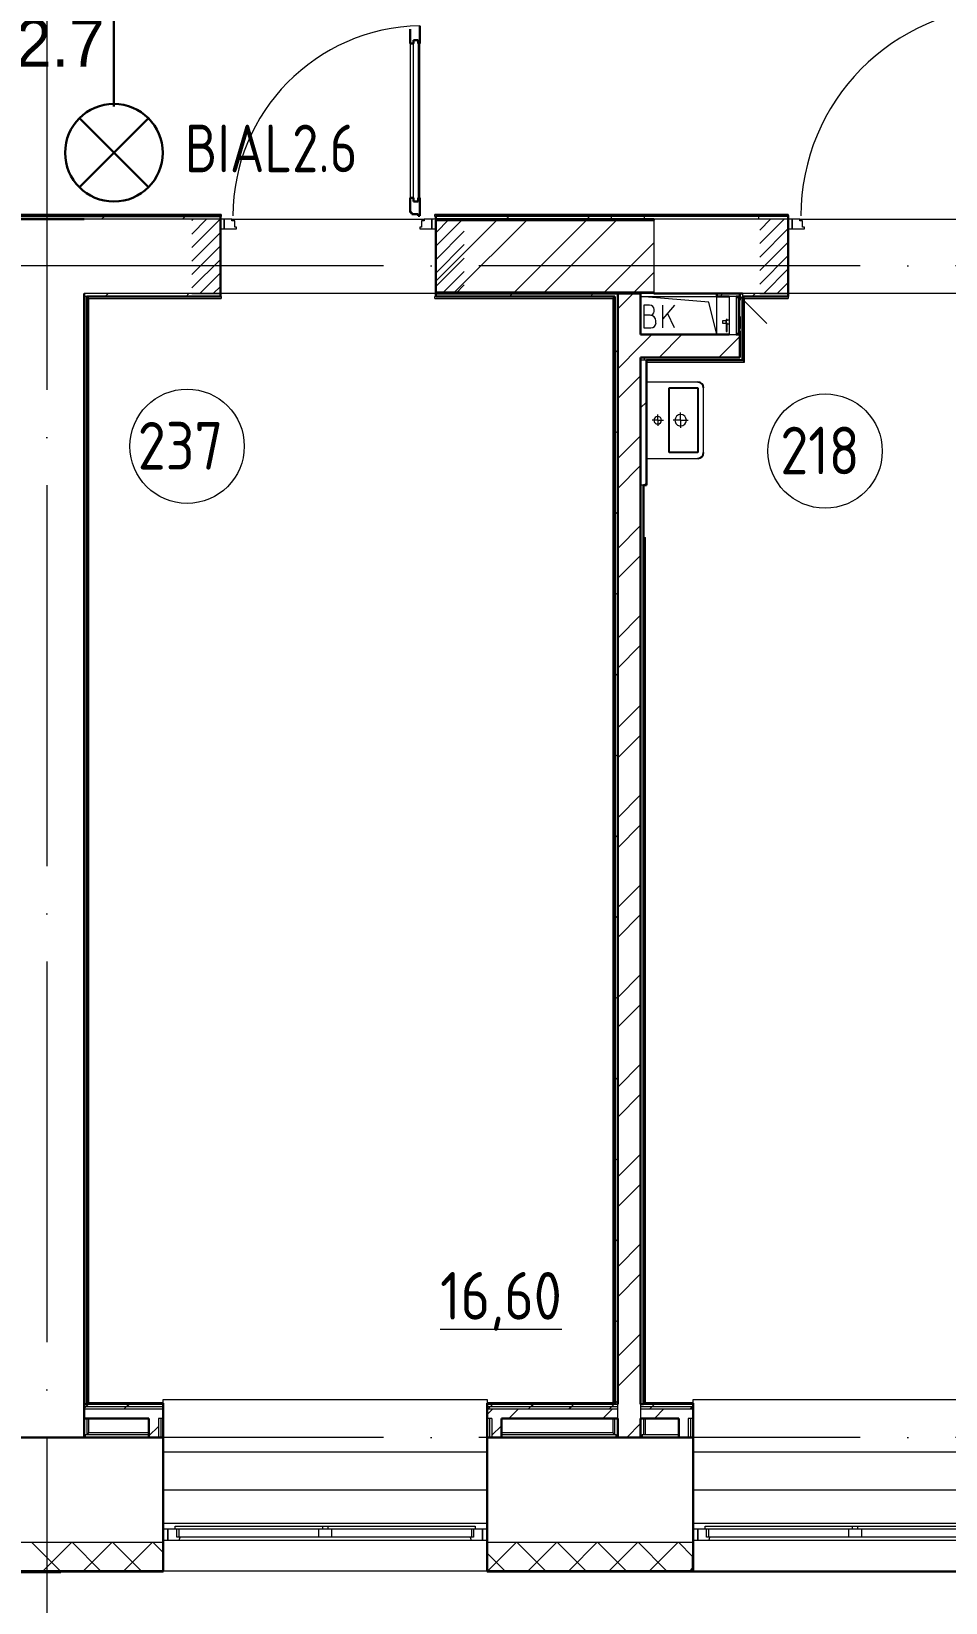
# Model space of a CAD drawing. Header units: millimetres. Extents: x -421858 to 614926, y -468665 to 141641.
# Drawn here: x 151195 to 155991, y -19504 to -11256 of the extents above; entities that cross this region are included whole.
import ezdxf
from ezdxf.enums import TextEntityAlignment as Align

# ---------------------------------------------------------------- set-up
doc = ezdxf.new("R2010")
doc.units = ezdxf.units.MM
doc.set_wipeout_variables(frame=1)
doc.linetypes.add('ADSK_Линия сетки', pattern=[25, 20, -2.5, 0, -2.5])
doc.linetypes.add('ADSK_Штриховая_ш2 п1_5', pattern=[4.5, 3, -1.5])
for name, color, linetype, lineweight in [('_ Окна', 7, 'Continuous', 9), ('RC-Оповещение_световое', 7, 'Continuous', 30), ('Двери', 252, 'Continuous', 9), ('лс', 5, 'Continuous', 30), ('Марки помещений', 252, 'Continuous', 20), ('Оборудование', 8, 'Continuous', 18), ('Ограждение', 252, 'Continuous', 9), ('Окна', 252, 'Continuous', 9), ('Оси', 252, 'Continuous', 9), ('Перекрытие', 252, 'Continuous', 18), ('Стены внутренние', 7, 'Continuous', 18), ('Стены наружные', 7, 'Continuous', 18), ('Стены штриховка', 252, 'Continuous', 9)]:
    doc.layers.add(name, color=color, linetype=linetype, lineweight=lineweight)
for name, color, linetype in [('RC-Позиционные_обозначения', 7, 'Continuous'), ('RC-Таблицы', 7, 'Continuous'), ('Узлы', 7, 'Continuous')]:
    doc.layers.add(name, color=color, linetype=linetype)
doc.layers.add('Двери открывание', color=7, linetype='Continuous', lineweight=9, true_color=0xc0c0c0)
doc.styles.add('GOST Common_2', font='', dxfattribs={"width": 0.9, "height": 250})
doc.styles.add('Mipgost_5', font='', dxfattribs={"height": 250})
doc.styles.add('RubezhCAD', font='', dxfattribs={"oblique": 10})
doc.styles.get("Standard").update_dxf_attribs({"font": ''})
doc.styles.get('GOST Common_2').set_extended_font_data('GOST type B')
doc.styles.get('Mipgost_5').set_extended_font_data('Mipgost')
doc.styles.get('RubezhCAD').set_extended_font_data('GOST type A')
doc.styles.get('Standard').set_extended_font_data('GOST type B')

# ---------------------------------------------------------------- blocks, each defined once
blk = doc.blocks.new('2 этаж')
at = {"layer": 'Двери', "lineweight": 18, "true_color": 0x636466}
h = blk.add_hatch(dxfattribs=at)
h.set_pattern_fill('FP_2', color=251, style=0, pattern_type=2)
h.set_pattern_definition([(45, (152626.006, -12437.253), (-35.3553, 35.3553), [])])
h.paths.add_polyline_path([(153462.1, -12632.3), (153466, -12632.3), (153466, -12242.3), (153316, -12242.3), (153316, -12632.3)])
h.paths.add_polyline_path([(152186, -12632.3), (152186, -12242.3), (152036, -12242.3), (152036, -12632.3), (152072.9, -12632.3)])
h = blk.add_hatch(dxfattribs=at)
h.set_pattern_fill('FP_2', color=251, style=0, pattern_type=2)
h.set_pattern_definition([(45, (155656.006, -12437.253), (-35.3553, 35.3553), [])])
h.paths.add_polyline_path([(156396, -12632.3), (156546, -12632.3), (156546, -12242.3), (156396, -12242.3), (156396, -12349.2)])
h.paths.add_polyline_path([(155166, -12632.3), (155166, -12242.3), (155016, -12242.3), (155016, -12632.3)])
at = {"color": 251, "lineweight": 18, "true_color": 0x636466}
for p, q in [((154749.3, -12677), (154391, -12647.3)), ((154391, -12647.3), (154791, -12647.3)), ((154438.4, -12692.8), (154408.4, -12692.8)), ((154408.4, -12692.8), (154408.4, -12812.8)), ((154568.4, -12692.8), (154508.4, -12764.3)), ((154508.4, -12812.8), (154508.4, -12692.8)), ((154791, -12847.3), (154749.3, -12677)), ((154441.7, -12746.1), (154408.4, -12746.1)), ((154461.7, -12726.1), (154461.7, -12716.1)), ((154471.7, -12786.1), (154471.7, -12776.1)), ((154568.4, -12812.8), (154532.4, -12735.7)), ((154408.4, -12812.8), (154445.1, -12812.8))]:
    blk.add_line(p, q, dxfattribs=at)
for centre, radius, start, end in [((154438.4, -12716.1), 23.3, 0, 90), ((154441.7, -12726.1), 20, 270, 0), ((154441.7, -12776.1), 30, 0, 90), ((154445.1, -12786.1), 26.7, 270, 0)]:
    blk.add_arc(centre, radius, start, end, dxfattribs=at)
at = {"layer": '_ Окна', "color": 251, "true_color": 0x636466}
for p, q in [((151911, -19119.3), (151886, -19119.3)), ((151911, -19177.3), (151911, -19119.3)), ((153586, -19119.3), (153561, -19119.3)), ((153561, -19119.3), (153561, -19177.3)), ((154691, -19119.3), (154666, -19119.3)), ((154691, -19177.3), (154691, -19119.3)), ((151886, -19177.3), (151911, -19177.3)), ((153561, -19177.3), (153586, -19177.3)), ((154666, -19177.3), (154691, -19177.3))]:
    blk.add_line(p, q, dxfattribs=at)
at = {"layer": '_ Окна', "color": 251, "lineweight": 18, "true_color": 0x636466}
for p, q in [((151949, -19119.3), (151911, -19119.3)), ((151911, -19119.3), (151911, -19177.3)), ((151957, -19160.3), (151957, -19119.3)), ((153515, -19119.3), (153515, -19160.3)), ((153561, -19119.3), (153523, -19119.3)), ((153561, -19177.3), (153561, -19119.3)), ((154729, -19119.3), (154691, -19119.3)), ((154691, -19119.3), (154691, -19177.3)), ((154737, -19160.3), (154737, -19119.3)), ((151911, -19177.3), (151970.5, -19177.3)), ((151969, -19160.3), (151957, -19160.3)), ((151970.5, -19177.3), (151975, -19160.3)), ((153497, -19160.3), (153501.6, -19177.3)), ((153501.6, -19177.3), (153561, -19177.3)), ((153515, -19160.3), (153503, -19160.3)), ((154691, -19177.3), (154750.5, -19177.3)), ((154749, -19160.3), (154737, -19160.3)), ((154750.5, -19177.3), (154755, -19160.3))]:
    blk.add_line(p, q, dxfattribs=at)
at = {"layer": 'Двери', "color": 251, "lineweight": 30, "true_color": 0x636466}
for p, q in [((153182, -11244.3), (153182, -11320.3)), ((153232, -11320.3), (153232, -11226.3)), ((153182, -11320.3), (153199, -11320.3)), ((153199, -11320.3), (153199, -11302.3)), ((153199, -11302.3), (153223, -11302.3)), ((153223, -11302.3), (153223, -11320.3)), ((153223, -11320.3), (153232, -11320.3)), ((153182, -12130.3), (153182, -12206.3)), ((153182, -12130.3), (153199, -12130.3)), ((153182, -12206.3), (153190, -12206.3)), ((153190, -12206.3), (153190, -12215.3)), ((153199, -12130.3), (153199, -12148.3)), ((153199, -12148.3), (153223, -12148.3)), ((153223, -12130.3), (153232, -12130.3)), ((153223, -12148.3), (153223, -12130.3)), ((153232, -12224.3), (153232, -12130.3)), ((153190, -12215.3), (153224, -12215.3)), ((153224, -12215.3), (153224, -12224.3)), ((153224, -12224.3), (153232, -12224.3))]:
    blk.add_line(p, q, dxfattribs=at)
at = {"layer": 'Двери', "color": 251, "true_color": 0x636466}
for p, q in [((153182, -11320.3), (153182, -12130.3)), ((153199, -12148.3), (153199, -11302.3)), ((153199, -11302.3), (153223, -11302.3)), ((153223, -11302.3), (153223, -12148.3)), ((153232, -12130.3), (153232, -11320.3)), ((153223, -12148.3), (153199, -12148.3)), ((152186, -12242.3), (152186, -12292.3)), ((152206, -12242.3), (152186, -12242.3)), ((152206, -12292.3), (152206, -12242.3)), ((152247, -12242.3), (152206, -12242.3)), ((152206, -12242.3), (152206, -12292.3)), ((152247, -12250.3), (152247, -12242.3)), ((152261, -12250.3), (152247, -12250.3)), ((152261, -12284.3), (152261, -12250.3)), ((152270, -12284.3), (152261, -12284.3)), ((152270, -12292.3), (152270, -12284.3)), ((153241, -12284.3), (153232, -12284.3)), ((153232, -12284.3), (153232, -12292.3)), ((153255, -12250.3), (153241, -12250.3)), ((153241, -12250.3), (153241, -12284.3)), ((153255, -12242.3), (153255, -12250.3)), ((153296, -12242.3), (153255, -12242.3)), ((153316, -12242.3), (153296, -12242.3)), ((153296, -12242.3), (153296, -12292.3)), ((153296, -12292.3), (153296, -12242.3)), ((153316, -12292.3), (153316, -12242.3)), ((155166, -12242.3), (155166, -12292.3)), ((155186, -12242.3), (155166, -12242.3)), ((155186, -12292.3), (155186, -12242.3)), ((155227, -12242.3), (155186, -12242.3)), ((155186, -12242.3), (155186, -12292.3)), ((155227, -12250.3), (155227, -12242.3)), ((155241, -12250.3), (155227, -12250.3)), ((155241, -12284.3), (155241, -12250.3)), ((155250, -12284.3), (155241, -12284.3)), ((155250, -12292.3), (155250, -12284.3)), ((152186, -12292.3), (152206, -12292.3)), ((152206, -12292.3), (152270, -12292.3)), ((153232, -12292.3), (153296, -12292.3)), ((153296, -12292.3), (153316, -12292.3)), ((155166, -12292.3), (155186, -12292.3)), ((155186, -12292.3), (155250, -12292.3))]:
    blk.add_line(p, q, dxfattribs=at)
at = {"layer": 'Двери', "color": 251, "linetype": 'ADSK_Штриховая_ш2 п1_5', "true_color": 0x636466}
for p, q in [((152186, -12242.3), (152036, -12242.3)), ((152186, -12632.3), (152186, -12242.3)), ((153466, -12242.3), (153316, -12242.3)), ((153316, -12242.3), (153316, -12632.3)), ((155166, -12242.3), (155016, -12242.3)), ((155166, -12632.3), (155166, -12242.3)), ((152036, -12632.3), (152186, -12632.3)), ((153316, -12632.3), (153466, -12632.3)), ((155016, -12632.3), (155166, -12632.3))]:
    blk.add_line(p, q, dxfattribs=at)
at = {"layer": 'Двери открывание', "color": 251, "true_color": 0x636466}
for centre, radius, start in [((156330, -12224.3), 1098, 90.93932), ((153250, -12224.3), 998, 91.03345)]:
    blk.add_arc(centre, radius, start, 180, dxfattribs=at)
at = {"layer": 'Марки помещений', "color": 251, "true_color": 0x636466}
for centre in [(152011.5, -13433.9), (155358.9, -13458.9)]:
    blk.add_circle(centre, 300, dxfattribs=at)
at = {"layer": 'Оборудование', "color": 251, "true_color": 0x636466}
for p, q in [((154892.4, -12647.3), (154856, -12647.3)), ((154856, -12647.3), (154856, -12847.3)), ((154893.3, -12846.3), (154893.3, -12648.2)), ((154903.1, -12654.3), (154893.3, -12654.3)), ((154903.1, -12675.3), (154904.4, -12675.3)), ((154904.5, -12675.3), (154903.1, -12675.3)), ((154904, -12839.3), (154904, -12655.2)), ((154911, -12666.3), (154905.5, -12666.3)), ((154911, -12647.3), (155052.4, -12788.7)), ((154911, -12828.3), (154911, -12666.3)), ((154838.2, -12774.6), (154820.7, -12774.6)), ((154820.7, -12774.6), (154820.7, -12786.9)), ((154840.1, -12772.7), (154838.2, -12774.6)), ((154838.2, -12774.6), (154838.2, -12786.9)), ((154856, -12771.1), (154840.1, -12771.1)), ((154840.1, -12771.1), (154840.1, -12790.4)), ((154845.6, -12767.7), (154840.6, -12767.7)), ((154840.6, -12767.7), (154840.6, -12775.9)), ((154845.6, -12775.9), (154845.6, -12767.7)), ((154913, -12750.8), (154911, -12750.8)), ((154913, -12754.8), (154913, -12750.8)), ((154913, -12754.8), (154913, -12815.3)), ((154820.7, -12786.9), (154838.2, -12786.9)), ((154838.2, -12786.9), (154840.1, -12788.8)), ((154840.1, -12790.4), (154856, -12790.4)), ((154840.6, -12785.6), (154840.6, -12831.4)), ((154840.6, -12831.4), (154845.6, -12831.4)), ((154845.6, -12831.4), (154845.6, -12785.6)), ((154856, -12847.3), (154892.4, -12847.3)), ((154893.3, -12840.3), (154903.1, -12840.3)), ((154904.4, -12819.3), (154903.1, -12819.3)), ((154904.5, -12819.3), (154903.1, -12819.3)), ((154905.5, -12828.3), (154911, -12828.3)), ((154911, -12819.3), (154913, -12819.3)), ((154913, -12819.3), (154913, -12815.3))]:
    blk.add_line(p, q, dxfattribs=at)
for points, knots in [([(154893.3, -12648.2), (154893.3, -12648.1), (154893.3, -12648), (154893.2, -12647.8), (154893.1, -12647.6), (154893, -12647.5), (154892.8, -12647.4), (154892.6, -12647.3), (154892.5, -12647.3), (154892.4, -12647.3)], [-1, -1, -1, -1, -0.833333, -0.75, -0.583333, -0.458333, -0.333333, -0.166667, 0, 0, 0, 0]), ([(154904, -12655.2), (154904, -12655.1), (154904, -12655), (154903.9, -12654.8), (154903.9, -12654.7), (154903.8, -12654.6), (154903.7, -12654.5), (154903.5, -12654.4), (154903.3, -12654.3), (154903.1, -12654.3), (154903.1, -12654.3)], [-1, -1, -1, -1, -0.833333, -0.75, -0.666667, -0.583333, -0.458333, -0.333333, -0.166667, 0, 0, 0, 0]), ([(154905.5, -12666.3), (154905.4, -12666.3), (154905.2, -12666.2), (154905, -12666.1), (154904.8, -12666.1), (154904.6, -12665.9), (154904.5, -12665.8), (154904.3, -12665.7), (154904.2, -12665.5), (154904.1, -12665.3), (154904, -12665.1), (154904, -12664.9), (154904, -12664.7)], [-1, -1, -1, -1, -0.833333, -0.75, -0.666667, -0.583333, -0.5, -0.416667, -0.333333, -0.25, -0.166667, 0, 0, 0, 0]), ([(154892.4, -12847.3), (154892.5, -12847.3), (154892.6, -12847.2), (154892.8, -12847.1), (154893, -12847), (154893.1, -12846.9), (154893.2, -12846.7), (154893.3, -12846.6), (154893.3, -12846.4), (154893.3, -12846.3)], [0, 0, 0, 0, 0.166667, 0.333333, 0.458333, 0.583333, 0.708333, 0.833333, 1, 1, 1, 1]), ([(154903.1, -12840.3), (154903.1, -12840.3), (154903.3, -12840.2), (154903.5, -12840.1), (154903.7, -12840), (154903.8, -12839.9), (154903.9, -12839.8), (154903.9, -12839.7), (154904, -12839.5), (154904, -12839.4), (154904, -12839.3)], [0, 0, 0, 0, 0.166667, 0.333333, 0.458333, 0.583333, 0.666667, 0.75, 0.833333, 1, 1, 1, 1]), ([(154904, -12829.8), (154904, -12829.6), (154904, -12829.5), (154904.1, -12829.2), (154904.2, -12829), (154904.3, -12828.9), (154904.5, -12828.7), (154904.6, -12828.6), (154904.8, -12828.5), (154905, -12828.4), (154905.2, -12828.3), (154905.4, -12828.3), (154905.5, -12828.3)], [0, 0, 0, 0, 0.166667, 0.25, 0.333333, 0.416667, 0.5, 0.583333, 0.666667, 0.75, 0.833333, 1, 1, 1, 1])]:
    blk.add_open_spline(points, degree=3, knots=knots, dxfattribs=at)
at = {"layer": 'Ограждение', "color": 251, "true_color": 0x636466}
for p, q in [((152191, -12217.3), (151056, -12217.3)), ((152186, -12227.3), (152191, -12227.3)), ((152191, -12217.3), (152191, -12227.3)), ((153311, -12227.3), (153311, -12217.3)), ((155166, -12217.3), (153311, -12217.3)), ((153311, -12227.3), (153316, -12227.3)), ((155166, -12217.3), (155166, -12222.3)), ((151496, -12657.3), (151486, -12647.3)), ((151496, -18457.3), (151496, -12657.3)), ((151496, -12657.3), (152191, -12657.3)), ((152191, -12647.3), (152186, -12647.3)), ((152191, -12647.3), (152191, -12657.3)), ((153311, -12657.3), (153311, -12647.3)), ((153316, -12647.3), (153311, -12647.3)), ((153311, -12657.3), (154246, -12657.3)), ((154256, -12647.3), (154246, -12657.3)), ((154246, -12657.3), (154246, -18457.3)), ((154936, -12657.3), (154926, -12647.3)), ((154936, -12992.3), (154936, -12657.3)), ((154936, -12657.3), (155166, -12657.3)), ((155166, -12647.3), (155166, -12657.3)), ((154421, -12992.3), (154936, -12992.3)), ((154926, -12982.3), (154936, -12992.3)), ((154406, -13912.3), (154416, -13912.3)), ((154416, -18457.4), (154416, -13912.3)), ((151886, -18457.3), (151886, -18437.3)), ((151886, -18437.3), (153586, -18437.3)), ((153586, -18437.3), (153586, -18457.3)), ((154666, -18457.3), (154666, -18437.3)), ((154666, -18437.3), (156366, -18437.3)), ((151486, -18537.3), (151486, -18622.3)), ((151496, -18612.3), (151496, -18537.3)), ((154246, -18537.3), (154246, -18612.3)), ((154256, -18622.3), (154256, -18537.3)), ((154406, -18537.3), (154406, -18622.3)), ((154416, -18622.3), (154416, -18537.3)), ((151496, -18612.3), (151486, -18622.3)), ((151811, -18612.3), (151496, -18612.3)), ((154246, -18612.3), (153661, -18612.3)), ((154256, -18622.3), (154246, -18612.3)), ((151886, -18712.3), (153586, -18712.3)), ((154666, -18712.3), (156366, -18712.3)), ((151886, -18912.3), (153586, -18912.3)), ((154666, -18912.3), (156366, -18912.3)), ((151886, -19087.3), (153586, -19087.3)), ((154666, -19087.3), (156366, -19087.3))]:
    blk.add_line(p, q, dxfattribs=at)
at = {"layer": 'Окна', "color": 251, "true_color": 0x636466}
for p, q in [((151949, -19102.3), (152721, -19102.3)), ((151949, -19119.3), (151949, -19102.3)), ((152721, -19119.3), (151949, -19119.3)), ((151969, -19160.3), (151969, -19119.3)), ((152701, -19119.3), (152701, -19160.3)), ((152721, -19102.3), (152751, -19102.3)), ((152721, -19102.3), (152721, -19119.3)), ((152751, -19119.3), (152721, -19119.3)), ((152751, -19102.3), (153523, -19102.3)), ((152751, -19119.3), (152751, -19102.3)), ((153523, -19119.3), (152751, -19119.3)), ((152771, -19160.3), (152771, -19119.3)), ((153503, -19119.3), (153503, -19160.3)), ((153523, -19102.3), (153523, -19119.3)), ((154729, -19102.3), (155501, -19102.3)), ((154729, -19119.3), (154729, -19102.3)), ((155501, -19119.3), (154729, -19119.3)), ((154749, -19160.3), (154749, -19119.3)), ((155481, -19119.3), (155481, -19160.3)), ((155501, -19102.3), (155531, -19102.3)), ((155501, -19102.3), (155501, -19119.3)), ((155531, -19119.3), (155501, -19119.3)), ((155531, -19102.3), (156303, -19102.3)), ((155531, -19119.3), (155531, -19102.3)), ((156303, -19119.3), (155531, -19119.3)), ((155551, -19160.3), (155551, -19119.3)), ((152701, -19160.3), (151969, -19160.3)), ((151970.5, -19177.3), (153501.6, -19177.3)), ((152771, -19160.3), (152701, -19160.3)), ((153503, -19160.3), (152771, -19160.3)), ((155481, -19160.3), (154749, -19160.3)), ((154750.5, -19177.3), (156281.6, -19177.3)), ((155551, -19160.3), (155481, -19160.3)), ((156283, -19160.3), (155551, -19160.3))]:
    blk.add_line(p, q, dxfattribs=at)
at = {"layer": 'Оси', "color": 251, "linetype": 'ADSK_Линия сетки', "ltscale": 100, "true_color": 0x636466}
for p, q in [((151276, -1137.3), (151276, -30993.4)), ((170543.3, -12487.3), (93565.9, -12487.3)), ((170543.3, -18637.3), (93603.7, -18637.3))]:
    blk.add_line(p, q, dxfattribs=at)
at = {"layer": 'Перекрытие', "color": 251, "ltscale": 100, "true_color": 0x636466}
blk.add_line((154391, -12647.3), (154791, -12647.3), dxfattribs=at)
at = {"layer": 'Стены внутренние', "color": 251, "lineweight": 30, "true_color": 0x636466}
for p, q in [((151471, -12242.3), (151081, -12242.3)), ((152186, -12632.3), (152186, -12242.3)), ((154461, -12242.3), (154461, -12247.3)), ((155166, -12632.3), (155166, -12242.3)), ((154461, -12627.3), (154461, -12632.3)), ((154461, -12632.3), (154791, -12632.3)), ((151471, -18637.3), (151471, -18537.3)), ((151811, -18637.3), (150886, -18637.3)), ((151886, -19339.3), (151886, -18637.3)), ((153586, -18637.3), (153586, -19339.3)), ((154271, -18637.3), (153661, -18637.3)), ((154591, -18637.3), (154391, -18637.3)), ((154666, -19339.3), (154666, -18637.3)), ((150811, -19339.3), (151886, -19339.3)), ((153586, -19339.3), (154666, -19339.3))]:
    blk.add_line(p, q, dxfattribs=at)
at = {"layer": 'Стены внутренние', "color": 251, "true_color": 0x636466}
for p, q in [((152186, -12242.3), (151471, -12242.3)), ((152247, -12242.3), (153255, -12242.3)), ((155166, -12242.3), (154461, -12242.3)), ((154461, -12247.3), (154461, -12627.3)), ((155227, -12242.3), (156335, -12242.3)), ((153316, -12632.3), (152186, -12632.3)), ((154461, -12632.3), (154391, -12632.3)), ((157246, -12632.3), (154926, -12632.3)), ((150811, -19187.3), (151886, -19187.3)), ((153586, -19187.3), (154666, -19187.3)), ((153586, -19339.3), (151886, -19339.3)), ((156366, -19339.3), (154666, -19339.3))]:
    blk.add_line(p, q, dxfattribs=at)
at = {"layer": 'Стены внутренние', "color": 251, "linetype": 'Continuous', "lineweight": 9, "true_color": 0x636466}
for p, q in [((151345.5, -19337.3), (151195.5, -19187.3)), ((151256, -19337.3), (151406, -19187.3)), ((151557.6, -19337.3), (151407.6, -19187.3)), ((151468.2, -19337.3), (151618.2, -19187.3)), ((151769.7, -19337.3), (151619.7, -19187.3)), ((151680.3, -19337.3), (151830.3, -19187.3)), ((151886, -19241.4), (151831.9, -19187.3)), ((153589.5, -19337.3), (153739.5, -19187.3)), ((153891.1, -19337.3), (153741.1, -19187.3)), ((153801.6, -19337.3), (153951.6, -19187.3)), ((154103.2, -19337.3), (153953.2, -19187.3)), ((154013.7, -19337.3), (154163.7, -19187.3)), ((154315.3, -19337.3), (154165.3, -19187.3)), ((154225.9, -19337.3), (154375.9, -19187.3)), ((154527.5, -19337.3), (154377.5, -19187.3)), ((154438, -19337.3), (154588, -19187.3)), ((154665.6, -19263.3), (154589.6, -19187.3)), ((153678.9, -19337.3), (153586, -19244.3)), ((151211.8, -19339.3), (151210.6, -19337.3)), ((151446.4, -19339.3), (151445.2, -19337.3)), ((153654, -19338.5), (153653.6, -19339.3)), ((154006.7, -19337.3), (154005.5, -19339.3)), ((154650.1, -19337.3), (154664, -19323.4)), ((154664, -19327.1), (154666, -19327.1))]:
    blk.add_line(p, q, dxfattribs=at)
at = {"layer": 'Стены наружные', "color": 251, "lineweight": 30, "true_color": 0x636466}
for p, q in [((152186, -12222.3), (151061, -12222.3)), ((152186, -12242.3), (152186, -12222.3)), ((155166, -12222.3), (153316, -12222.3)), ((153316, -12222.3), (153316, -12242.3)), ((153316, -12242.3), (154461, -12242.3)), ((154461, -12247.3), (153316, -12247.3)), ((153316, -12247.3), (153316, -12627.3)), ((155166, -12242.3), (155166, -12222.3)), ((151471, -12632.3), (151471, -18537.3)), ((151486, -12647.3), (152186, -12647.3)), ((151486, -18457.3), (151486, -12647.3)), ((152186, -12647.3), (152186, -12632.3)), ((153316, -12627.3), (154461, -12627.3)), ((154391, -12632.3), (153316, -12632.3)), ((153316, -12632.3), (153316, -12647.3)), ((153316, -12647.3), (154256, -12647.3)), ((154256, -12647.3), (154256, -18457.3)), ((154271, -18462.3), (154271, -12632.3)), ((154391, -12847.3), (154391, -12632.3)), ((154791, -12632.3), (154791, -12647.3)), ((154926, -12632.3), (154791, -12632.3)), ((154791, -12647.3), (154856, -12647.3)), ((154892.6, -12647.3), (154911, -12647.3)), ((154911, -12632.3), (154911, -12666.3)), ((154926, -12982.3), (154926, -12647.3)), ((154926, -12647.3), (155166, -12647.3)), ((155166, -12647.3), (155166, -12632.3)), ((154856, -12847.3), (154391, -12847.3)), ((154911, -12847.3), (154892.6, -12847.3)), ((154911, -12828.3), (154911, -12967.3)), ((154391, -12967.3), (154911, -12967.3)), ((154391, -12967.3), (154391, -18462.3)), ((154421, -12982.3), (154926, -12982.3)), ((154421, -13637.3), (154421, -12982.3)), ((154406, -18457.3), (154406, -13637.3)), ((154406, -13637.3), (154421, -13637.3)), ((151471, -18462.3), (151486, -18462.3)), ((151486, -18462.3), (151471, -18462.3)), ((151886, -18457.3), (151486, -18457.3)), ((151886, -18637.3), (151886, -18457.3)), ((154256, -18457.3), (153586, -18457.3)), ((153586, -18457.3), (153586, -18637.3)), ((154391, -18462.3), (154406, -18462.3)), ((154406, -18462.3), (154391, -18462.3)), ((154666, -18457.3), (154406, -18457.3)), ((154666, -18637.3), (154666, -18457.3)), ((151471, -18537.3), (151811, -18537.3)), ((151811, -18537.3), (151811, -18637.3)), ((153661, -18537.3), (154271, -18537.3)), ((153661, -18637.3), (153661, -18537.3)), ((154271, -18537.3), (154271, -18637.3)), ((154391, -18637.3), (154391, -18537.3)), ((154391, -18537.3), (154591, -18537.3)), ((154591, -18537.3), (154591, -18637.3)), ((151811, -18637.3), (151886, -18637.3)), ((153586, -18637.3), (153661, -18637.3)), ((154271, -18637.3), (154391, -18637.3)), ((154591, -18637.3), (154666, -18637.3)), ((151348.5, -19339.3), (150811, -19339.3)), ((150811, -19344.3), (151348.5, -19344.3)), ((151348.5, -19344.3), (151348.5, -19339.3))]:
    blk.add_line(p, q, dxfattribs=at)
at = {"layer": 'Стены наружные', "color": 251, "linetype": 'Continuous', "lineweight": 9, "true_color": 0x636466}
for p, q in [((151224.2, -12227.3), (151229.2, -12222.3)), ((151295, -12227.3), (151300, -12222.3)), ((151365.7, -12227.3), (151370.7, -12222.3)), ((151436.4, -12227.3), (151441.4, -12222.3)), ((151507.1, -12227.3), (151512.1, -12222.3)), ((151562.8, -12242.3), (151577.8, -12227.3)), ((151577.8, -12227.3), (151582.8, -12222.3)), ((151648.5, -12227.3), (151653.5, -12222.3)), ((151719.2, -12227.3), (151724.2, -12222.3)), ((151789.9, -12227.3), (151794.9, -12222.3)), ((151860.6, -12227.3), (151865.6, -12222.3)), ((151931.3, -12227.3), (151936.3, -12222.3)), ((151987.1, -12242.3), (152002.1, -12227.3)), ((152002.1, -12227.3), (152007.1, -12222.3)), ((152072.8, -12227.3), (152077.8, -12222.3)), ((152143.5, -12227.3), (152148.5, -12222.3)), ((153316, -12567.4), (153636.2, -12247.3)), ((153316, -12253.1), (153321.8, -12247.3)), ((153345.6, -12227.3), (153350.6, -12222.3)), ((153413.3, -12627.3), (153793.3, -12247.3)), ((153416.3, -12227.3), (153421.3, -12222.3)), ((153487, -12227.3), (153492, -12222.3)), ((153557.7, -12227.3), (153562.7, -12222.3)), ((153628.4, -12227.3), (153633.4, -12222.3)), ((153684.1, -12242.3), (153699.1, -12227.3)), ((153699.1, -12227.3), (153704.1, -12222.3)), ((153727.6, -12627.3), (154107.6, -12247.3)), ((153769.8, -12227.3), (153774.8, -12222.3)), ((153840.5, -12227.3), (153845.5, -12222.3)), ((153884.8, -12627.3), (154264.8, -12247.3)), ((153911.2, -12227.3), (153916.2, -12222.3)), ((153982, -12227.3), (153987, -12222.3)), ((154052.7, -12227.3), (154057.7, -12222.3)), ((154108.4, -12242.3), (154123.4, -12227.3)), ((154123.4, -12227.3), (154128.4, -12222.3)), ((154194.1, -12227.3), (154199.1, -12222.3)), ((154264.8, -12227.3), (154269.8, -12222.3)), ((154335.5, -12227.3), (154340.5, -12222.3)), ((154406.2, -12227.3), (154411.2, -12222.3)), ((154412, -12242.3), (154412, -12227.3)), ((154476.9, -12227.3), (154481.9, -12222.3)), ((154547.6, -12227.3), (154552.6, -12222.3)), ((154618.4, -12227.3), (154623.4, -12222.3)), ((154689.1, -12227.3), (154694.1, -12222.3)), ((154759.8, -12227.3), (154764.8, -12222.3)), ((154830.5, -12227.3), (154835.5, -12222.3)), ((154901.2, -12227.3), (154906.2, -12222.3)), ((154971.9, -12227.3), (154976.9, -12222.3)), ((155012, -12242.3), (155012, -12227.3)), ((155042.6, -12227.3), (155047.6, -12222.3)), ((155113.3, -12227.3), (155118.3, -12222.3)), ((154199.1, -12627.3), (154461, -12365.3)), ((154356.2, -12627.3), (154461, -12522.5)), ((151582.1, -12647.3), (151597.1, -12632.3)), ((152006.3, -12647.3), (152021.3, -12632.3)), ((153703.4, -12647.3), (153718.4, -12632.3)), ((154127.6, -12647.3), (154142.6, -12632.3)), ((154271, -12712.5), (154351.2, -12632.3)), ((154807.7, -12647.3), (154822.7, -12632.3)), ((154976.2, -12647.3), (154991.2, -12632.3)), ((154391, -12906.8), (154450.5, -12847.3)), ((154487.7, -12967.3), (154607.7, -12847.3)), ((154802, -12967.3), (154911, -12858.3)), ((154256, -12943.2), (154271, -12928.2)), ((154271, -13026.8), (154391, -12906.8)), ((154412, -12982.3), (154412, -12967.3)), ((154271, -13183.9), (154391, -13063.9)), ((154391, -13232.4), (154421, -13202.4)), ((154256, -13367.4), (154271, -13352.4)), ((154271, -13498.3), (154391, -13378.3)), ((154271, -13655.4), (154391, -13535.4)), ((154410.4, -13637.3), (154421, -13626.7)), ((154256, -13791.7), (154271, -13776.7)), ((154271, -13969.7), (154391, -13849.7)), ((154271, -14126.9), (154391, -14006.9)), ((154256, -14215.9), (154271, -14200.9)), ((154271, -14441.2), (154391, -14321.2)), ((154271, -14598.3), (154391, -14478.3)), ((154256, -14640.2), (154271, -14625.2)), ((154271, -14912.6), (154391, -14792.6)), ((154271, -15069.8), (154391, -14949.8)), ((154256, -15064.5), (154271, -15049.5)), ((154271, -15384.1), (154391, -15264.1)), ((154271, -15541.3), (154391, -15421.3)), ((154256, -15488.7), (154271, -15473.7)), ((154271, -15855.6), (154391, -15735.6)), ((154256, -15913), (154271, -15898)), ((154271, -16012.7), (154391, -15892.7)), ((154271, -16327), (154391, -16207)), ((154256, -16337.3), (154271, -16322.3)), ((154271, -16484.2), (154391, -16364.2)), ((154271, -16798.5), (154391, -16678.5)), ((154256, -16761.5), (154271, -16746.5)), ((154271, -16955.7), (154391, -16835.7)), ((154271, -17270), (154391, -17150)), ((154256, -17185.8), (154271, -17170.8)), ((154271, -17427.1), (154391, -17307.1)), ((154256, -17610.1), (154271, -17595.1)), ((154271, -17741.4), (154391, -17621.4)), ((154271, -17898.6), (154391, -17778.6)), ((154256, -18034.3), (154271, -18019.3)), ((154271, -18212.9), (154391, -18092.9)), ((154271, -18370), (154391, -18250)), ((151471, -18485.9), (151482.1, -18474.8)), ((151482.1, -18474.8), (151494.6, -18462.3)), ((151681.8, -18487.3), (151694.3, -18474.8)), ((151694.3, -18474.8), (151706.8, -18462.3)), ((151706.8, -18462.3), (151711.8, -18457.3)), ((153590.9, -18487.3), (153603.4, -18474.8)), ((153603.4, -18474.8), (153615.9, -18462.3)), ((153803.1, -18487.3), (153815.6, -18474.8)), ((153815.6, -18474.8), (153828.1, -18462.3)), ((153828.1, -18462.3), (153833.1, -18457.3)), ((154015.2, -18487.3), (154027.7, -18474.8)), ((154027.7, -18474.8), (154040.2, -18462.3)), ((154227.3, -18487.3), (154239.8, -18474.8)), ((154239.8, -18474.8), (154252.3, -18462.3)), ((154252.3, -18462.3), (154257.3, -18457.3)), ((154257.3, -18457.3), (154271, -18443.6)), ((154439.5, -18487.3), (154452, -18474.8)), ((154452, -18474.8), (154464.5, -18462.3)), ((154651.6, -18487.3), (154664.1, -18474.8)), ((154664.1, -18474.8), (154666, -18472.8)), ((153586, -18516.2), (153615, -18487.3)), ((153699.9, -18537.3), (153749.9, -18487.3)), ((154193.4, -18537.3), (154243.4, -18487.3)), ((154463.2, -18537.3), (154513.2, -18487.3)), ((151811, -18629.7), (151861, -18579.7)), ((153611, -18626.2), (153661, -18576.2)), ((154318.1, -18637.3), (154391, -18564.4)), ((151214.7, -19344.3), (151211.8, -19339.3))]:
    blk.add_line(p, q, dxfattribs=at)
at = {"layer": 'Стены наружные', "color": 251, "true_color": 0x636466}
for p, q in [((152186, -12632.3), (151471, -12632.3)), ((154791, -12847.3), (154791, -12647.3)), ((151478.5, -18622.3), (151811, -18622.3)), ((151478.5, -18637.3), (151478.5, -18622.3)), ((153661, -18622.3), (154263.5, -18622.3)), ((154263.5, -18637.3), (154263.5, -18622.3)), ((154398.5, -18622.3), (154591, -18622.3)), ((154398.5, -18622.3), (154398.5, -18637.3)), ((151886, -19344.3), (151348.5, -19344.3)), ((151886, -19344.3), (151886, -19339.3)), ((153586, -19339.3), (153586, -19344.3)), ((156921, -19344.3), (153586, -19344.3)), ((154126, -19344.3), (154126, -19339.3))]:
    blk.add_line(p, q, dxfattribs=at)
at = {"layer": 'Стены штриховка', "color": 251, "true_color": 0x636466}
for p, q in [((151066, -12227.3), (152186, -12227.3)), ((155166, -12227.3), (153316, -12227.3)), ((154236, -12227.3), (154236, -12242.3)), ((151486, -12647.3), (151471, -12647.3)), ((154926, -12632.3), (154926, -12647.3)), ((154421, -12982.3), (154391, -12982.3)), ((154406, -13637.3), (154391, -13637.3)), ((151471, -18474.8), (151886, -18474.8)), ((151486, -18457.3), (151486, -18462.3)), ((151486, -18462.3), (151886, -18462.3)), ((151886, -18462.3), (151486, -18462.3)), ((153586, -18462.3), (154271, -18462.3)), ((154271, -18462.3), (153586, -18462.3)), ((153586, -18474.8), (154271, -18474.8)), ((154271, -18537.3), (154271, -18462.3)), ((154391, -18462.3), (154391, -18537.3)), ((154391, -18474.8), (154666, -18474.8)), ((154406, -18457.3), (154406, -18462.3)), ((154406, -18462.3), (154666, -18462.3)), ((154666, -18462.3), (154406, -18462.3)), ((151471, -18487.3), (151886, -18487.3)), ((151886, -18537.3), (151861, -18537.3)), ((151861, -18537.3), (151861, -18637.3)), ((151873.5, -18537.3), (151873.5, -18637.3)), ((153586, -18487.3), (154271, -18487.3)), ((153611, -18537.3), (153586, -18537.3)), ((153598.5, -18537.3), (153598.5, -18637.3)), ((153611, -18537.3), (153611, -18637.3)), ((154391, -18487.3), (154666, -18487.3)), ((154666, -18537.3), (154641, -18537.3)), ((154641, -18537.3), (154641, -18637.3)), ((154653.5, -18537.3), (154653.5, -18637.3)), ((151886, -19263.3), (151884, -19263.3)), ((151884, -19337.3), (151884, -19263.3)), ((153588, -19263.3), (153586, -19263.3)), ((153588, -19263.3), (153588, -19337.3)), ((154666, -19263.3), (154664, -19263.3)), ((154664, -19337.3), (154664, -19263.3)), ((150813, -19337.3), (151884, -19337.3)), ((153588, -19337.3), (154664, -19337.3))]:
    blk.add_line(p, q, dxfattribs=at)
at = {"layer": 'Узлы', "color": 251, "lineweight": 9, "true_color": 0x636466}
for p, q in [((154691, -13097.3), (154421, -13097.3)), ((154721, -13297.3), (154721, -13127.3)), ((154481, -13297.3), (154481, -13267.3)), ((154601, -13297.3), (154601, -13257.3)), ((154481, -13297.3), (154451, -13297.3)), ((154481, -13297.3), (154511, -13297.3)), ((154481, -13297.3), (154481, -13327.3)), ((154601, -13297.3), (154561, -13297.3)), ((154601, -13297.3), (154641, -13297.3)), ((154601, -13297.3), (154601, -13337.3)), ((154721, -13467.3), (154721, -13297.3)), ((154421, -13497.3), (154691, -13497.3))]:
    blk.add_line(p, q, dxfattribs=at)
at = {"layer": 'Узлы', "color": 251, "true_color": 0x636466}
for p, q in [((154540.1, -13127.3), (154691, -13127.3)), ((154540.1, -13467.3), (154540.1, -13127.3)), ((154691, -13127.3), (154691, -13467.3)), ((154691, -13467.3), (154540.1, -13467.3))]:
    blk.add_line(p, q, dxfattribs=at)
for centre, start, end in [((154691, -13127.3), 0, 90), ((154691, -13467.3), 270, 0)]:
    blk.add_arc(centre, 30, start, end, dxfattribs=at)
at = {"layer": 'Узлы', "color": 251, "lineweight": 9, "true_color": 0x636466}
for centre, radius, start, end in [((154481, -13297.3), 20, 90, 180), ((154481, -13297.3), 20, 0, 90), ((154601, -13297.3), 30, 90, 180), ((154601, -13297.3), 30, 0, 90), ((154481, -13297.3), 20, 180, 270.01158), ((154481, -13297.3), 20, 270, 0), ((154601, -13297.3), 30, 180, 270.00772), ((154601, -13297.3), 30, 270, 0)]:
    blk.add_arc(centre, radius, start, end, dxfattribs=at)
at = {"layer": 'Марки помещений', "color": 251, "true_color": 0x636466, "style": 'GOST Common_2', "width": 0.9}
for s, p in [('237', (151752.7, -13556.2)), ('218', (155124, -13581.2)), ('%%U16,60', (153338.8, -18018.8))]:
    blk.add_text(s, height=250, dxfattribs=at).set_placement(p)
blk = doc.blocks.new('RC-UGO-OS-10')
at = {"layer": 'RC-Оповещение_световое', "color": 5}
for p, q in [((-1.812, 1.812), (1.811, -1.812)), ((-1.812, -1.812), (1.811, 1.811))]:
    blk.add_line(p, q, dxfattribs=at)
blk.add_circle((0, 0), 2.562, dxfattribs=at)
at = {"layer": 'RC-Оповещение_световое'}
blk.add_attdef('PSTN', text='', height=2.5, dxfattribs=at).set_placement((0.862, 2.394), align=Align.BOTTOM_LEFT)

msp = doc.modelspace()

# ---------------------------------------------------------------- linework, layer by layer
at = {"layer": 'лс', "color": 11, "linetype": 'Continuous', "ltscale": 100, "transparency": 33554687}
msp.add_line((151627.6, -11649.7), (151627.6, -11196.2), dxfattribs=at)

# ---------------------------------------------------------------- block references
msp.add_blockref('2 этаж', (0, 0))

# ---------------------------------------------------------------- texts
at = {"layer": 'RC-Таблицы', "linetype": 'Continuous', "lineweight": 40, "transparency": 33554687, "insert": (151248.6, -11316.8), "char_height": 250, "width": 2400, "attachment_point": 5, "style": 'Mipgost_5'}
msp.add_mtext('К2.7', dxfattribs=at)

# ---------------------------------------------------------------- next in the draw order: block references
at = {"layer": 'RC-Оповещение_световое', "color": 1, "lineweight": 50}
ref = msp.add_blockref('RC-UGO-OS-10', (151627.5, -11892.9), dxfattribs=dict(at, xscale=100, yscale=100, zscale=100))
ref.add_attrib('PSTN', 'BIAL2.6', dxfattribs={"layer": 'RC-Позиционные_обозначения', "height": 250, "style": 'RubezhCAD'}).set_placement((152452.2, -12070.1), align=Align.BOTTOM_CENTER)

doc.saveas('drawing.dxf')
